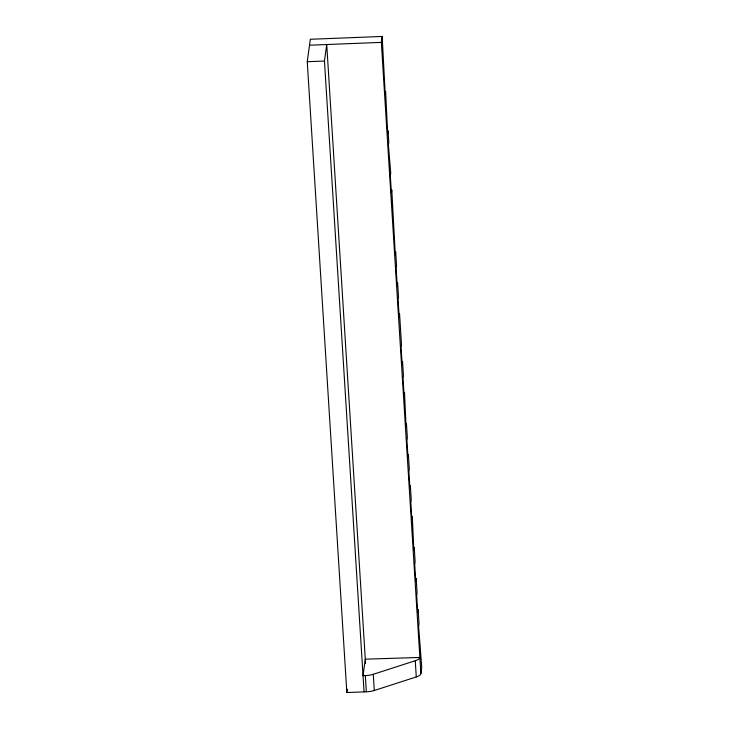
<?xml version="1.0" encoding="UTF-8"?>
<svg xmlns="http://www.w3.org/2000/svg" width="729" height="729" viewBox="0 0 729 729"><rect width="100%" height="100%" fill="white"/><g stroke="black" fill="none" stroke-linecap="round" stroke-linejoin="round"><path stroke-width="1.09" d="M307.255 61.71L310.326 39.275L382.16 36.45L385.213 94.26L385.605 91.371L387.682 133.68L388.083 130.792L388.785 142.055L388.393 144.943L390.735 173.037L390.334 175.926L391.4 192.821L391.792 189.932L395.282 254.786L395.683 251.897L396.567 265.976L396.166 268.864L397.232 285.759L397.624 282.87L398.508 296.949L398.116 299.838L399.173 316.741L399.565 313.853L401.515 344.826L401.114 347.715L402.18 364.618L402.572 361.73L403.456 375.809L403.064 378.697L404.121 395.592L404.513 392.703L406.062 426.574L406.463 423.686L407.347 437.764L406.946 440.653L408.012 457.548L408.404 454.659L409.288 468.747L408.896 471.636L409.953 488.53L410.345 485.642L411.229 499.72L410.837 502.609L411.894 519.513L412.295 516.615L413.844 550.486L414.236 547.597L415.12 561.676L414.719 564.565L415.785 581.469L416.177 578.58L417.061 592.659L416.669 595.547L417.726 612.442L418.127 609.553L419.011 623.641L418.61 626.53L421.745 667.29L420.879 673.651A12.01 4.092 -3.6 0 1 416.277 676.94L374.287 690.481A12.01 4.092 -3.6 0 1 366.35 691.785L346.84 692.55L307.255 61.71L324.46 61.036L326.729 44.524L365.566 663.49M420.879 673.651L381.349 42.382L382.16 36.45M346.84 692.55L347.296 689.251M373.266 674.289L415.257 660.747A12.01 4.092 -3.6 0 0 419.858 657.458L365.293 659.171L363.033 675.683L365.329 675.592A12.01 4.092 -3.6 0 0 373.266 674.289L374.287 690.481M309.515 45.207L381.349 42.382M415.257 660.747L416.277 676.94M365.329 675.592L366.35 691.785M324.46 61.036L364.053 691.876"/></g></svg>
